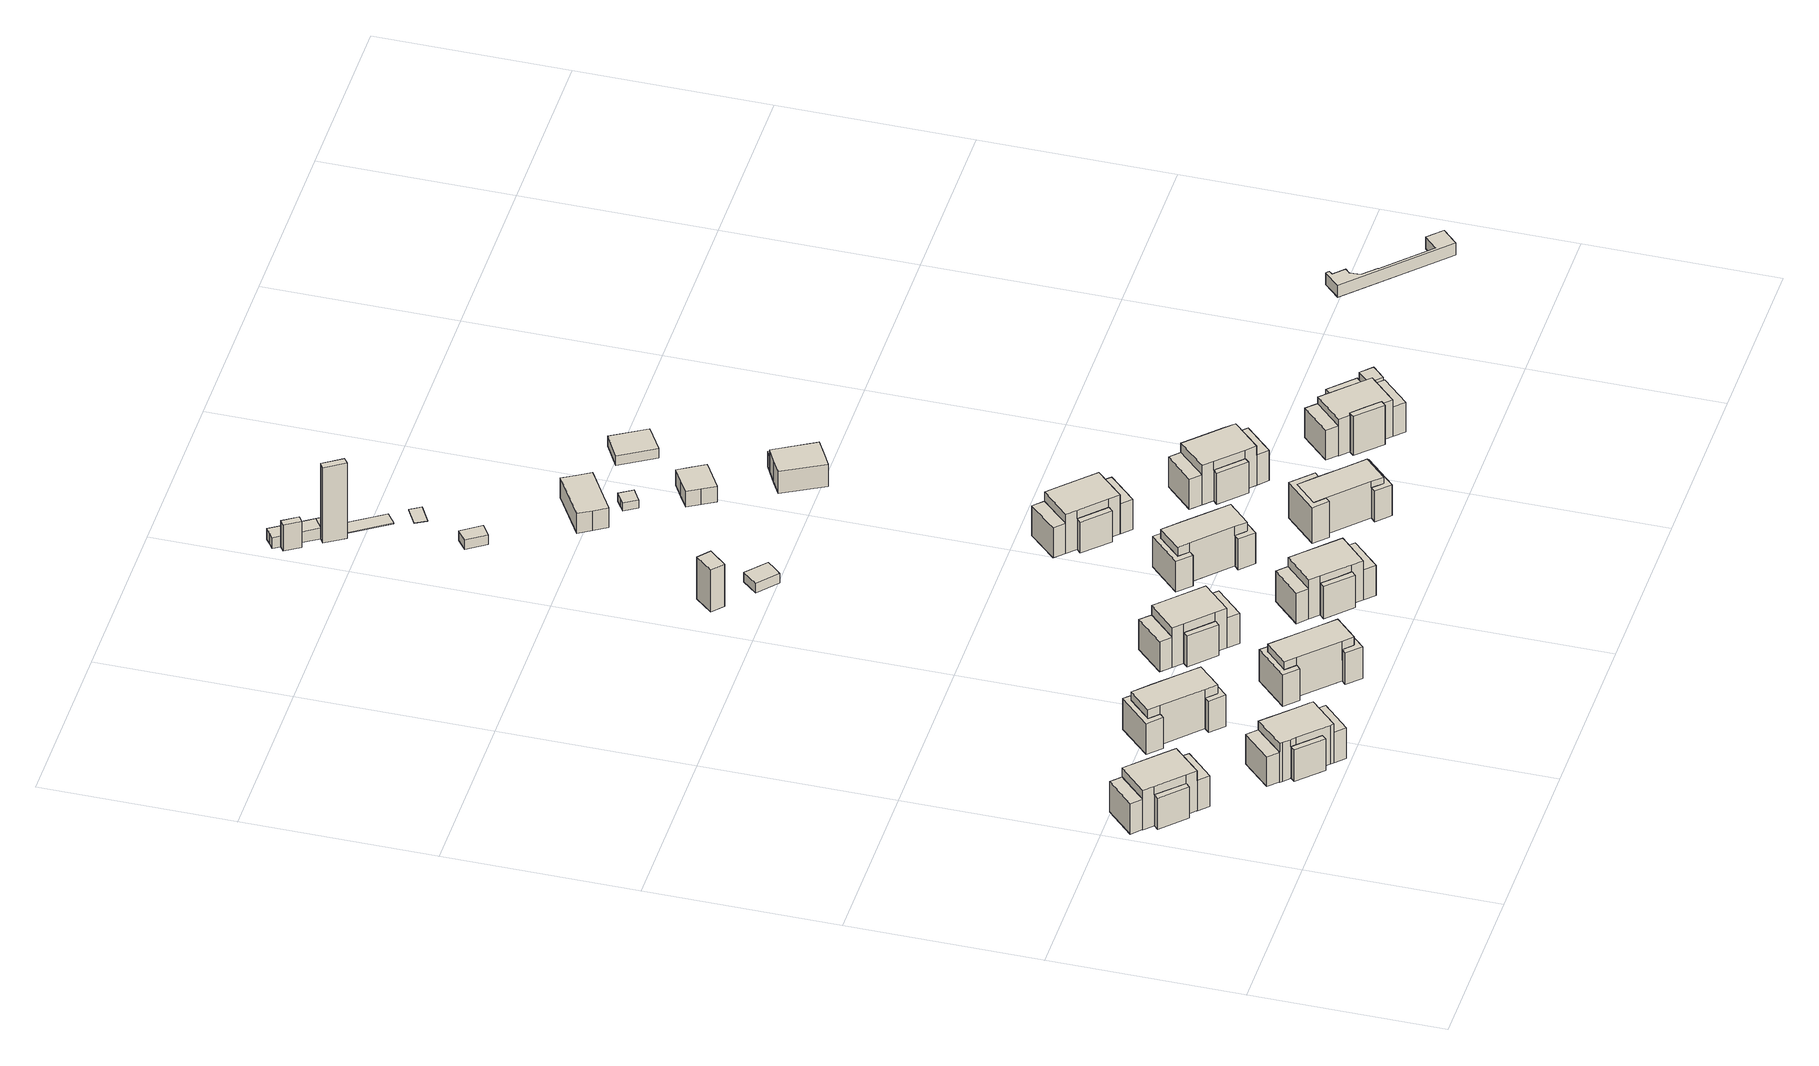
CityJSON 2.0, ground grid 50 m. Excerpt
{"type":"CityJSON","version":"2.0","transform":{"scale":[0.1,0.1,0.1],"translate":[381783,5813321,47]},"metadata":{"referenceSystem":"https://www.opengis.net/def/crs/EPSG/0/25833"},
"CityObjects":{
"building1":{"type":"Building","attributes":{"Gemeindeschluessel":"11000006","function":"31001_1010"},"address":[{"country":"Germany","locality":"Berlin","thoroughfareNumber":"30","thoroughfareName":"Am Petersberg"}],"children":["building1-1","building1-2","building1-3","building1-4","building1-5"]},
"building1-1":{"type":"BuildingPart","attributes":{"BezugspunktDach":"2200","measuredHeight":12.11,"storeysAboveGround":4},"parents":["building1"],"geometry":[{"type":"MultiSurface","lod":"1","boundaries":[[[0,1,2,3,4,5,6,7]],[[8,9,10,11,12,13,14,15]],[[8,15,7,6],[16,17,18,19]],[[9,8,6,5]],[[10,9,20,21,22,23,24,5,4]],[[11,10,4,3]],[[25,26,11,3,2]],[[13,12,2,1]],[[27,28,1,0]],[[14,13,29,30]],[[15,14,0,7]],[[18,17,16,19]],[[24,23,22,21,20]],[[12,11,26,25]],[[30,29,28,27]]]}]},
"building1-2":{"type":"BuildingPart","attributes":{"BezugspunktDach":"2200","measuredHeight":9.54,"storeysAboveGround":4},"parents":["building1"],"geometry":[{"type":"MultiSurface","lod":"1","boundaries":[[[31,28,27,32]],[[30,29,33,34]],[[30,34,32,27]],[[33,29,28,31]],[[34,33,31,32]],[[29,30,35,27,28,36]]]}]},
"building1-3":{"type":"BuildingPart","attributes":{"BezugspunktDach":"2200","measuredHeight":9.18,"storeysAboveGround":4},"parents":["building1"],"geometry":[{"type":"Solid","lod":"1","boundaries":[[[[19,18,37,38]],[[39,17,16,40]],[[39,40,38,37]],[[17,39,37,18]],[[40,16,19,38]],[[17,18,19,16]]]]}]},
"building1-4":{"type":"BuildingPart","attributes":{"BezugspunktDach":"2200","measuredHeight":9.34,"storeysAboveGround":4},"parents":["building1"],"geometry":[{"type":"MultiSurface","lod":"1","boundaries":[[[22,41,42,23]],[[43,44,21,20]],[[43,20,23,42]],[[44,43,42,41]],[[21,44,41,22]],[[20,21,22,23,45]]]}]},
"building1-5":{"type":"BuildingPart","attributes":{"BezugspunktDach":"2200","measuredHeight":9.29,"storeysAboveGround":4},"parents":["building1"],"geometry":[{"type":"Solid","lod":"1","boundaries":[[[[46,47,26,25]],[[48,49,50,51]],[[48,51,25,12,11,26]],[[49,48,26,47]],[[50,49,47,46]],[[51,50,46,25]],[[26,11,12,25]]]]}]},
"building2":{"type":"Building","attributes":{"Gemeindeschluessel":"11000006","function":"31001_1010"},"address":[{"country":"Germany","locality":"Berlin","thoroughfareNumber":"28","thoroughfareName":"Am Petersberg"}],"children":["building2-1","building2-2","building2-3","building2-4","building2-5"]},
"building2-1":{"type":"BuildingPart","attributes":{"BezugspunktDach":"2200","measuredHeight":12.09,"storeysAboveGround":4},"parents":["building2"],"geometry":[{"type":"MultiSurface","lod":"1","boundaries":[[[52,53,54,55,56,57,58,59,60,61,62,63]],[[64,65,66,67,68,69,70,71,72,73,74,75]],[[64,75,63,62],[76,77,78,79]],[[65,64,62,61]],[[66,65,61,60]],[[80,81,82,83,67,66,60,59]],[[68,67,59,58],[84,85,80,83]],[[69,68,58,57]],[[86,87,57,56]],[[71,70,56,55]],[[88,89,90,91,72,71,55,54]],[[92,88,91,93,73,72,54,53]],[[74,73,53,52]],[[75,74,52,63]],[[78,77,76,79]],[[83,82,81,80]],[[80,85,84,83]],[[70,69,87,86]],[[91,90,89,88]],[[93,91,88,92]]]}]},
"building2-2":{"type":"BuildingPart","attributes":{"BezugspunktDach":"2200","measuredHeight":9.32,"storeysAboveGround":4},"parents":["building2"],"geometry":[{"type":"MultiSurface","lod":"1","boundaries":[[[94,95,87,86]],[[69,96,97,70]],[[96,69,87,95]],[[97,96,95,94]],[[70,97,94,86]],[[98,69,70,99,86,87]]]}]},
"building2-3":{"type":"BuildingPart","attributes":{"BezugspunktDach":"2200","measuredHeight":9.24,"storeysAboveGround":4},"parents":["building2"],"geometry":[{"type":"MultiSurface","lod":"1","boundaries":[[[85,100,101,81]],[[102,103,84,82]],[[102,82,81,101]],[[103,102,101,100]],[[84,103,100,85]],[[82,83,80,81]],[[84,85,80,83]]]}]},
"building2-4":{"type":"BuildingPart","attributes":{"BezugspunktDach":"2200","measuredHeight":9.12,"storeysAboveGround":4},"parents":["building2"],"geometry":[{"type":"MultiSurface","lod":"1","boundaries":[[[79,78,104,105]],[[106,77,76,107]],[[106,107,105,104]],[[77,106,104,78]],[[107,76,79,105]],[[77,108,78,79,76]]]}]},
"building2-5":{"type":"BuildingPart","attributes":{"BezugspunktDach":"2200","measuredHeight":9.68,"storeysAboveGround":4},"parents":["building2"],"geometry":[{"type":"MultiSurface","lod":"1","boundaries":[[[109,89,92,110]],[[93,90,111,112]],[[93,112,110,92]],[[111,90,89,109]],[[112,111,109,110]],[[90,91,88,89]],[[93,92,88,91]]]}]},
"building3":{"type":"Building","attributes":{"Gemeindeschluessel":"11000006","function":"31001_1010"},"address":[{"country":"Germany","locality":"Berlin","thoroughfareNumber":"22","thoroughfareName":"Am Petersberg"}],"children":["building3-1","building3-2","building3-3"]},
"building3-1":{"type":"BuildingPart","attributes":{"BezugspunktDach":"2200","measuredHeight":11.99,"storeysAboveGround":4},"parents":["building3"],"geometry":[{"type":"MultiSurface","lod":"1","boundaries":[[[113,114,115,116,117,118,119,120]],[[121,122,123,124,125,126,127,128]],[[121,128,120,119],[128,121,129,130]],[[122,121,131,121,122,132,129,119,118]],[[123,122,118,117]],[[133,134,135,117,116]],[[125,136,134,116,115]],[[126,137,136,115,114]],[[127,126,114,113]],[[128,127,128,130,138,113,120]],[[129,121,128,130]],[[129,132,122,121,131]],[[124,123,135,134,133]],[[124,134,136,125]],[[125,136,137,126]],[[138,130,128,127]]]}]},
"building3-2":{"type":"BuildingPart","attributes":{"BezugspunktDach":"2200","measuredHeight":9.41,"storeysAboveGround":4},"parents":["building3"],"geometry":[{"type":"MultiSurface","lod":"1","boundaries":[[[139,138,130,129,132,140,141,142]],[[143,144,122,121,128,127,145,146]],[[143,146,142,141]],[[144,143,141,140]],[[122,144,140,132]],[[145,127,138,139]],[[146,145,139,142]],[[121,122,132,129,147]],[[128,121,129,130]],[[127,128,130,138]]]}]},
"building3-3":{"type":"BuildingPart","attributes":{"BezugspunktDach":"2200","measuredHeight":9.47,"storeysAboveGround":4},"parents":["building3"],"geometry":[{"type":"MultiSurface","lod":"1","boundaries":[[[148,149,150,135,134,136,137,151]],[[152,153,154,155,156,157,158,159]],[[152,159,151,137]],[[153,152,137,126,125,136]],[[154,153,160,125,124,134]],[[155,154,124,123]],[[156,155,135,150]],[[157,156,150,149]],[[158,157,149,148]],[[159,158,148,151]],[[136,125,126,137]],[[136,134,124,125,160]],[[123,124,134,135]]]}]},
"building4":{"type":"Building","attributes":{"Gemeindeschluessel":"11000006","function":"31001_1010"},"address":[{"country":"Germany","locality":"Berlin","thoroughfareNumber":"20","thoroughfareName":"Am Petersberg"}],"children":["building4-1","building4-2","building4-3"]},
"building4-1":{"type":"BuildingPart","attributes":{"BezugspunktDach":"2200","measuredHeight":12.01,"storeysAboveGround":4},"parents":["building4"],"geometry":[{"type":"MultiSurface","lod":"1","boundaries":[[[161,162,163,164,165,166,167,168]],[[169,170,171,172,173,174,175,176]],[[169,176,177,178,179,180,181,168,167]],[[182,180,179,183,170,169,167,166]],[[171,170,166,165]],[[172,184,185,165,164]],[[173,186,184,164,163]],[[187,188,186,173,163,162]],[[175,174,162,161]],[[176,175,189,178,181,190,191,161,168]],[[181,180,179,178,177]],[[183,179,180,182]],[[171,192,185,184,172]],[[172,184,186,173]],[[174,173,186,188,187]],[[191,190,181,178,189]]]}]},
"building4-2":{"type":"BuildingPart","attributes":{"BezugspunktDach":"2200","measuredHeight":9.61,"storeysAboveGround":4},"parents":["building4"],"geometry":[{"type":"MultiSurface","lod":"1","boundaries":[[[193,194,195,185,184,186,188,196]],[[174,173,172,171,197,198,199,200]],[[174,200,196,188]],[[172,173,186,173,172,184]],[[171,172,184,172,171,185]],[[197,171,185,195]],[[198,197,195,194]],[[199,198,194,193]],[[200,199,193,196]],[[173,174,201,188,186,202]]]}]},
"building4-3":{"type":"BuildingPart","attributes":{"BezugspunktDach":"2200","measuredHeight":9.6,"storeysAboveGround":4},"parents":["building4"],"geometry":[{"type":"MultiSurface","lod":"1","boundaries":[[[203,190,181,180,182,204,205,206]],[[207,208,183,179,178,189,209,210]],[[207,210,206,205]],[[208,207,205,204]],[[183,208,204,182]],[[209,189,190,203]],[[210,209,203,206]],[[211,179,183,212,182,180]],[[178,179,180,181]],[[189,178,213,181,190]]]}]},
"building5":{"type":"Building","attributes":{"Gemeindeschluessel":"11000006","function":"31001_1010"},"address":[{"country":"Germany","locality":"Berlin","thoroughfareNumber":"16","thoroughfareName":"Am Petersberg"}],"children":["building5-1","building5-2","building5-3","building5-4","building5-5"]},
"building5-1":{"type":"BuildingPart","attributes":{"BezugspunktDach":"2200","measuredHeight":12,"storeysAboveGround":4},"parents":["building5"],"geometry":[{"type":"MultiSurface","lod":"1","boundaries":[[[214,215,216,217,218,219,220,221]],[[222,223,224,225,226,227,228,229]],[[222,229,221,220],[229,222,230,231]],[[223,222,220,219]],[[232,233,219,218]],[[224,223,234,235]],[[225,224,218,217]],[[226,236,237,238,217,216]],[[227,226,216,215]],[[228,239,240,215,214]],[[229,228,214,221]],[[230,222,229,231]],[[235,234,233,232]],[[225,238,237,236,226]],[[227,240,239,228]]]}]},
"building5-2":{"type":"BuildingPart","attributes":{"BezugspunktDach":"2200","measuredHeight":9.21,"storeysAboveGround":4},"parents":["building5"],"geometry":[{"type":"MultiSurface","lod":"1","boundaries":[[[241,242,237,236]],[[243,244,245,246]],[[243,246,236,226,225]],[[244,243,237,242]],[[245,244,242,241]],[[246,245,241,236]],[[225,226,236,237]]]}]},
"building5-3":{"type":"BuildingPart","attributes":{"BezugspunktDach":"2200","measuredHeight":9.46,"storeysAboveGround":4},"parents":["building5"],"geometry":[{"type":"Solid","lod":"1","boundaries":[[[[247,240,239,248]],[[228,227,249,250]],[[228,250,248,239]],[[249,227,240,247]],[[250,249,247,248]],[[227,228,239,240]]]]}]},
"building5-4":{"type":"BuildingPart","attributes":{"BezugspunktDach":"2200","measuredHeight":9.16,"storeysAboveGround":4},"parents":["building5"],"geometry":[{"type":"Solid","lod":"1","boundaries":[[[[231,230,251,252]],[[253,222,229,254]],[[253,254,252,251]],[[222,253,251,230]],[[254,229,231,252]],[[222,230,231,229]]]]}]},
"building5-5":{"type":"BuildingPart","attributes":{"BezugspunktDach":"2200","measuredHeight":9.06,"storeysAboveGround":4},"parents":["building5"],"geometry":[{"type":"Solid","lod":"1","boundaries":[[[[232,255,256,233]],[[257,258,235,234]],[[257,234,233,256]],[[258,257,256,255]],[[235,258,255,232]],[[234,235,232,233]]]]}]},
"building6":{"type":"Building","attributes":{"Gemeindeschluessel":"11000006","BezugspunktDach":"2200","function":"31001_2723","measuredHeight":12.79,"storeysAboveGround":1},"address":[{"country":"Germany","locality":"Berlin","thoroughfareNumber":"53 (6)","thoroughfareName":"Hüttenweg"}],"geometry":[{"type":"Solid","lod":"1","boundaries":[[[[259,260,261,262]],[[263,264,265,266]],[[263,266,262,261]],[[264,263,261,260]],[[265,264,260,259]],[[266,265,259,262]]]]}]},
"building7":{"type":"Building","attributes":{"Gemeindeschluessel":"11000006","function":"31001_1010"},"address":[{"country":"Germany","locality":"Berlin","thoroughfareNumber":"14","thoroughfareName":"Am Petersberg"}],"children":["building7-1","building7-2","building7-3","building7-4","building7-5"]},
"building7-1":{"type":"BuildingPart","attributes":{"BezugspunktDach":"2200","measuredHeight":11.9,"storeysAboveGround":4},"parents":["building7"],"geometry":[{"type":"MultiSurface","lod":"1","boundaries":[[[267,268,269,270,271,272,273,274]],[[275,276,277,278,279,280,281,282]],[[283,284,274,273]],[[276,275,273,272]],[[285,286,287,272,271]],[[277,276,288,289]],[[278,277,271,270]],[[290,291,270,269]],[[280,279,269,268]],[[281,292,293,294,268,267]],[[282,281,267,274]],[[275,282,284,283]],[[289,288,287,286,285]],[[279,278,291,290]],[[295,293,292,281]],[[295,280,294,293]]]}]},
"building7-2":{"type":"BuildingPart","attributes":{"BezugspunktDach":"2200","measuredHeight":11.94,"storeysAboveGround":4},"parents":["building7"],"geometry":[{"type":"Solid","lod":"1","boundaries":[[[[296,294,293,292,297]],[[281,295,280,298,299]],[[281,299,297,292]],[[295,293,295,280]],[[298,280,294,296]],[[299,298,296,297]],[[295,281,292,293]],[[280,295,293,294]]]]}]},
"building7-3":{"type":"BuildingPart","attributes":{"BezugspunktDach":"2200","measuredHeight":9.11,"storeysAboveGround":4},"parents":["building7"],"geometry":[{"type":"Solid","lod":"1","boundaries":[[[[284,283,300,301]],[[302,275,282,303]],[[302,303,301,300]],[[275,302,300,283]],[[303,282,284,301]],[[282,275,283,284]]]]}]},
"building7-4":{"type":"BuildingPart","attributes":{"BezugspunktDach":"2200","measuredHeight":9.21,"storeysAboveGround":4},"parents":["building7"],"geometry":[{"type":"MultiSurface","lod":"1","boundaries":[[[304,305,291,290]],[[306,307,308,309]],[[306,309,279,278,291]],[[307,306,291,305]],[[308,307,305,304]],[[309,308,304,290]],[[290,291,278,279]]]}]},
"building7-5":{"type":"BuildingPart","attributes":{"BezugspunktDach":"2200","measuredHeight":9.06,"storeysAboveGround":4},"parents":["building7"],"geometry":[{"type":"Solid","lod":"1","boundaries":[[[[285,310,311,286]],[[312,313,289,288]],[[312,288,286,311]],[[313,312,311,310]],[[289,313,310,285]],[[289,285,286,288]]]]}]},
"building8":{"type":"Building","attributes":{"Gemeindeschluessel":"11000006","BezugspunktDach":"2200","function":"31001_2723","measuredHeight":3.21,"storeysAboveGround":1},"address":[{"country":"Germany","locality":"Berlin","thoroughfareNumber":"53 (3)","thoroughfareName":"Hüttenweg"}],"geometry":[{"type":"Solid","lod":"1","boundaries":[[[[314,315,316,317,318]],[[319,320,321,322,323]],[[319,323,318,317]],[[320,319,317,316]],[[321,320,316,315]],[[322,321,315,314]],[[323,322,314,318]]]]}]},
"building9":{"type":"Building","attributes":{"Gemeindeschluessel":"11000006","function":"31001_1010"},"address":[{"country":"Germany","locality":"Berlin","thoroughfareNumber":"10","thoroughfareName":"Am Petersberg"}],"children":["building9-1","building9-2","building9-3"]},
"building9-1":{"type":"BuildingPart","attributes":{"BezugspunktDach":"2200","measuredHeight":11.98,"storeysAboveGround":4},"parents":["building9"],"geometry":[{"type":"MultiSurface","lod":"1","boundaries":[[[324,325,326,327,328,329,330,331]],[[332,333,334,335,336,337,338,339]],[[332,339,332,340,341,331,330]],[[333,332,342,332,333,343,340,330,329]],[[334,333,329,328]],[[344,345,334,328,327]],[[346,344,335,327,326]],[[347,346,326,325]],[[338,337,325,324]],[[339,338,348,338,339,341,349,324,331]],[[341,340,332,339]],[[340,343,333,332,342]],[[335,334,345,344]],[[350,336,335,344,346]],[[337,336,346,347]],[[349,341,339,338,348]]]}]},
"building9-2":{"type":"BuildingPart","attributes":{"BezugspunktDach":"2200","measuredHeight":9.46,"storeysAboveGround":4},"parents":["building9"],"geometry":[{"type":"MultiSurface","lod":"1","boundaries":[[[351,352,353,345,344,346,347,354]],[[337,336,335,334,355,356,357,358]],[[337,358,354,347]],[[337,359,337,336]],[[336,346,336,335]],[[335,360,335,334]],[[355,334,345,353]],[[356,355,353,352]],[[357,356,352,351]],[[358,357,351,354]],[[336,337,359,347,346]],[[335,336,346,344]],[[334,335,360,344,345,361]]]}]},
"building9-3":{"type":"BuildingPart","attributes":{"BezugspunktDach":"2200","measuredHeight":9.3,"storeysAboveGround":4},"parents":["building9"],"geometry":[{"type":"Solid","lod":"1","boundaries":[[[[362,349,341,340,343,363,364,365]],[[366,367,333,332,339,338,368,369]],[[366,369,365,364]],[[367,366,364,363]],[[333,367,363,343]],[[368,338,349,362]],[[369,368,362,365]],[[332,333,343,340]],[[339,332,340,341]],[[339,341,349,338]]]]}]},
"building10":{"type":"Building","attributes":{"Gemeindeschluessel":"11000006","BezugspunktDach":"2200","function":"51009_1610","measuredHeight":7.94,"storeysAboveGround":0},"address":[{"country":"Germany","locality":"Berlin"}],"geometry":[{"type":"Solid","lod":"1","boundaries":[[[[370,371,372,373]],[[374,375,376,377]],[[374,377,373,372]],[[375,374,372,371]],[[376,375,371,370]],[[377,376,370,373]]]]}]},
"building11":{"type":"Building","attributes":{"Gemeindeschluessel":"11000006","BezugspunktDach":"2200","function":"31001_2723","measuredHeight":3.12,"storeysAboveGround":1},"address":[{"country":"Germany","locality":"Berlin","thoroughfareNumber":"53 (5)","thoroughfareName":"Hüttenweg"}],"geometry":[{"type":"Solid","lod":"1","boundaries":[[[[378,379,380,381]],[[382,383,384,385]],[[382,385,381,380]],[[383,382,380,379]],[[384,383,379,378]],[[385,384,378,381]]]]}]},
"building12":{"type":"Building","attributes":{"Gemeindeschluessel":"11000006","BezugspunktDach":"2200","function":"31001_2723","measuredHeight":22.96,"storeysAboveGround":1},"address":[{"country":"Germany","locality":"Berlin","thoroughfareNumber":"53 (9)","thoroughfareName":"Hüttenweg"}],"geometry":[{"type":"Solid","lod":"1","boundaries":[[[[386,387,388,389]],[[390,391,392,393]],[[390,393,389,388]],[[391,390,388,387]],[[392,391,387,386]],[[393,392,386,389]]]]}]},
"building13":{"type":"Building","attributes":{"Gemeindeschluessel":"11000006","BezugspunktDach":"2200","function":"31001_2723","measuredHeight":3.51,"storeysAboveGround":1},"address":[{"country":"Germany","locality":"Berlin","thoroughfareNumber":"53 (10)","thoroughfareName":"Hüttenweg"}],"geometry":[{"type":"Solid","lod":"1","boundaries":[[[[394,395,396,397,398,399,400,401]],[[402,403,404,405,406,375,374,407]],[[402,407,401,400]],[[403,402,400,399]],[[404,403,399,398]],[[405,404,398,397]],[[406,405,397,396]],[[375,406,396,395]],[[374,375,395,394]],[[407,374,394,401]]]]}]},
"building14":{"type":"Building","attributes":{"Gemeindeschluessel":"11000006","BezugspunktDach":"2200","function":"31001_2700","measuredHeight":3.44,"storeysAboveGround":1},"address":[{"country":"Germany","locality":"Berlin","thoroughfareNumber":"53 (11)","thoroughfareName":"Hüttenweg"}],"geometry":[{"type":"Solid","lod":"1","boundaries":[[[[408,409,398,397,396]],[[405,404,410,411,406]],[[405,406,396,397]],[[404,405,397,398]],[[410,404,398,409]],[[411,410,409,408]],[[406,411,408,396]]]]}]},
"building15":{"type":"Building","attributes":{"Gemeindeschluessel":"11000006","function":"31001_1010"},"address":[{"country":"Germany","locality":"Berlin","thoroughfareNumber":"6","thoroughfareName":"Am Petersberg"}],"children":["building15-1","building15-2","building15-3","building15-4","building15-5"]},
"building15-1":{"type":"BuildingPart","attributes":{"BezugspunktDach":"2200","measuredHeight":11.92,"storeysAboveGround":4},"parents":["building15"],"geometry":[{"type":"MultiSurface","lod":"1","boundaries":[[[412,413,414,415,416,417,418,419]],[[420,421,422,423,424,425,426,427]],[[428,429,419,418]],[[421,420,418,417]],[[430,431,417,416]],[[422,421,432,433]],[[423,422,416,415]],[[424,434,435,415,414]],[[425,424,414,413]],[[436,437,413,412]],[[427,426,412,419]],[[420,427,429,428]],[[423,435,434,424]],[[426,425,437,436]]]}]},
"building15-2":{"type":"BuildingPart","attributes":{"BezugspunktDach":"2200","measuredHeight":9.09,"storeysAboveGround":4},"parents":["building15"],"geometry":[{"type":"Solid","lod":"1","boundaries":[[[[429,428,438,439]],[[440,420,427,441]],[[440,441,439,438]],[[420,440,438,428]],[[441,427,429,439]],[[427,420,428,429]]]]}]},
"building15-3":{"type":"BuildingPart","attributes":{"BezugspunktDach":"2200","measuredHeight":9.48,"storeysAboveGround":4},"parents":["building15"],"geometry":[{"type":"Solid","lod":"1","boundaries":[[[[442,437,436,443]],[[426,425,444,445]],[[426,445,443,436]],[[444,425,437,442]],[[445,444,442,443]],[[425,426,436,437]]]]}]},
"building15-4":{"type":"BuildingPart","attributes":{"BezugspunktDach":"2200","measuredHeight":9.13,"storeysAboveGround":4},"parents":["building15"],"geometry":[{"type":"Solid","lod":"1","boundaries":[[[[446,447,435,434]],[[423,448,449,424]],[[423,424,423,435]],[[448,423,435,447]],[[449,448,447,446]],[[424,449,446,434]],[[434,435,423,424]]]]}]},
"building15-5":{"type":"BuildingPart","attributes":{"BezugspunktDach":"2200","measuredHeight":9.22,"storeysAboveGround":4},"parents":["building15"],"geometry":[{"type":"Solid","lod":"1","boundaries":[[[[430,450,451,431]],[[452,453,433,432]],[[452,432,431,451]],[[453,452,451,450]],[[433,453,450,430]],[[432,433,430,431]]]]}]},
"building16":{"type":"Building","attributes":{"Gemeindeschluessel":"11000006","BezugspunktDach":"2200","function":"31001_2723","measuredHeight":0.195,"storeysAboveGround":1},"address":[{"country":"Germany","locality":"Berlin","thoroughfareNumber":"53 (8)","thoroughfareName":"Hüttenweg"}],"geometry":[{"type":"Solid","lod":"1","boundaries":[[[[454,455,456,457]],[[410,458,459,411]],[[410,411,457,456]],[[458,410,456,455]],[[459,458,455,454]],[[411,459,454,457]]]]}]},
"building17":{"type":"Building","attributes":{"Gemeindeschluessel":"11000006","function":"31001_1010"},"address":[{"country":"Germany","locality":"Berlin","thoroughfareNumber":"8","thoroughfareName":"Am Petersberg"}],"children":["building17-1","building17-2","building17-3"]},
"building17-1":{"type":"BuildingPart","attributes":{"BezugspunktDach":"2200","measuredHeight":11.07,"storeysAboveGround":4},"parents":["building17"],"geometry":[{"type":"MultiSurface","lod":"1","boundaries":[[[460,461,462,463,464,465,466,467]],[[468,469,470,471,472,473,474,475]],[[468,475,476,477]],[[469,468,477,478]],[[470,469,465,464]],[[479,480,481,482,464,463]],[[483,480,463,462]],[[484,483,462,461]],[[474,473,461,460]],[[475,474,485,476]],[[477,476,467,466]],[[478,477,466,465]],[[471,470,482,481,480,479]],[[472,471,480,483]],[[473,472,483,484]],[[476,485,460,467]]]}]},
"building17-2":{"type":"BuildingPart","attributes":{"BezugspunktDach":"2200","measuredHeight":9.32,"storeysAboveGround":4},"parents":["building17"],"geometry":[{"type":"MultiSurface","lod":"1","boundaries":[[[486,487,488,481,480,483,484,489]],[[473,472,471,470,490,491,492,493]],[[473,493,489,484]],[[472,473,472,483]],[[470,471,494,471,470,495]],[[490,470,481,488]],[[491,490,488,487]],[[492,491,487,486]],[[493,492,486,489]],[[484,483,472,473]],[[471,472,483,480]],[[495,470,471,494,480,481]]]}]},
"building17-3":{"type":"BuildingPart","attributes":{"BezugspunktDach":"2200","measuredHeight":10.94,"storeysAboveGround":4},"parents":["building17"],"geometry":[{"type":"Solid","lod":"1","boundaries":[[[[496,460,467,466,465,497,498,499]],[[500,501,478,477,476,485,502,503]],[[500,503,499,498]],[[501,500,498,497]],[[478,501,497,465]],[[502,485,460,496]],[[503,502,496,499]],[[478,465,466,477]],[[476,477,466,467]],[[485,476,467,460]]]]}]},
"building18":{"type":"Building","attributes":{"Gemeindeschluessel":"11000006","BezugspunktDach":"2200","function":"31001_2723","measuredHeight":0.19,"storeysAboveGround":1},"address":[{"country":"Germany","locality":"Berlin","thoroughfareNumber":"53 (7)","thoroughfareName":"Hüttenweg"}],"geometry":[{"type":"Solid","lod":"1","boundaries":[[[[504,505,506,507]],[[508,509,510,511]],[[508,511,507,506]],[[509,508,506,505]],[[510,509,505,504]],[[511,510,504,507]]]]}]},
"building19":{"type":"Building","attributes":{"Gemeindeschluessel":"11000006","BezugspunktDach":"2200","function":"31001_1010","measuredHeight":7.96,"storeysAboveGround":1},"address":[{"country":"Germany","locality":"Berlin","thoroughfareNumber":"53 (1)","thoroughfareName":"Hüttenweg"}],"geometry":[{"type":"Solid","lod":"1","boundaries":[[[[512,513,514,515,516,517,518]],[[519,520,521,522,523,524,525]],[[519,525,518,517]],[[520,519,517,516]],[[521,520,516,515]],[[522,521,515,514]],[[523,522,514,513]],[[524,523,513,512]],[[525,524,512,518]]]]}]},
"building20":{"type":"Building","attributes":{"Gemeindeschluessel":"11000006","BezugspunktDach":"2200","function":"31001_1000","measuredHeight":2.51,"storeysAboveGround":1},"address":[{"country":"Germany","locality":"Berlin","thoroughfareNumber":"53 (4)","thoroughfareName":"Hüttenweg"}],"geometry":[{"type":"Solid","lod":"1","boundaries":[[[[526,527,528,529,530,531]],[[532,533,534,535,536,537]],[[532,537,531,530]],[[533,532,530,529]],[[534,533,529,528]],[[535,534,528,527]],[[536,535,527,526]],[[537,536,526,531]]]]}]},
"building21":{"type":"Building","attributes":{"Gemeindeschluessel":"11000006","BezugspunktDach":"2200","function":"31001_2723","measuredHeight":6.25,"storeysAboveGround":1},"address":[{"country":"Germany","locality":"Berlin","thoroughfareNumber":"53 (2)","thoroughfareName":"Hüttenweg"}],"geometry":[{"type":"Solid","lod":"1","boundaries":[[[[538,539,540,541,542,543,544,545]],[[546,547,548,549,550,551,552,553]],[[546,553,545,544]],[[547,546,544,543]],[[548,547,543,542]],[[549,548,542,541]],[[550,549,541,540]],[[551,550,540,539]],[[552,551,539,538]],[[553,552,538,545]]]]}]},
"building22":{"type":"Building","attributes":{"Gemeindeschluessel":"11000006","function":"31001_1010"},"address":[{"country":"Germany","locality":"Berlin","thoroughfareNumber":"4","thoroughfareName":"Am Petersberg"}],"children":["building22-1","building22-2","building22-3","building22-4","building22-5"]},
"building22-1":{"type":"BuildingPart","attributes":{"BezugspunktDach":"2200","measuredHeight":11.92,"storeysAboveGround":4},"parents":["building22"],"geometry":[{"type":"MultiSurface","lod":"1","boundaries":[[[554,555,556,557,558,559,560,561]],[[562,563,564,565,566,567,568,569]],[[570,571,561,560]],[[569,571,569,562]],[[563,562,560,559]],[[572,573,559,558]],[[564,563,574,575,576]],[[565,564,558,557]],[[577,578,565,557,556]],[[567,566,556,555]],[[579,580,581,555,554]],[[569,568,554,561]],[[562,569,571,570]],[[576,575,574,573,572]],[[566,565,578,577]],[[568,567,581,580,579]]]}]},
"building22-2":{"type":"BuildingPart","attributes":{"BezugspunktDach":"2200","measuredHeight":9.37,"storeysAboveGround":4},"parents":["building22"],"geometry":[{"type":"MultiSurface","lod":"1","boundaries":[[[582,580,579,583]],[[568,567,584,585]],[[568,585,583,579]],[[567,568,586,568,567,587]],[[584,567,580,582]],[[585,584,582,583]],[[587,567,568,586,579,580]]]}]},
"building22-3":{"type":"BuildingPart","attributes":{"BezugspunktDach":"2200","measuredHeight":9.09,"storeysAboveGround":4},"parents":["building22"],"geometry":[{"type":"MultiSurface","lod":"1","boundaries":[[[571,570,588,589]],[[590,562,569,591]],[[590,591,589,588]],[[562,590,588,570]],[[591,569,571,589]],[[569,562,592,570,571]]]}]},
"building22-4":{"type":"BuildingPart","attributes":{"BezugspunktDach":"2200","measuredHeight":9.19,"storeysAboveGround":4},"parents":["building22"],"geometry":[{"type":"MultiSurface","lod":"1","boundaries":[[[593,594,578,577]],[[565,595,596,566]],[[565,566,577,566,565,578]],[[595,565,578,594]],[[596,595,594,593]],[[566,596,593,577]]]}]},
"building22-5":{"type":"BuildingPart","attributes":{"BezugspunktDach":"2200","measuredHeight":13.3,"storeysAboveGround":4},"parents":["building22"],"geometry":[{"type":"MultiSurface","lod":"1","boundaries":[[[572,597,598,599,573]],[[600,601,602,576,575]],[[600,575,573,599]],[[601,600,599,598]],[[602,601,598,597]],[[576,602,597,572]],[[576,603,572,573,575]]]}]},
"building23":{"type":"Building","attributes":{"name":"Revierförsterei Dachsberg","Gemeindeschluessel":"11000006","function":"31001_1223"},"address":[{"country":"Germany","locality":"Berlin","thoroughfareNumber":"53","thoroughfareName":"Hüttenweg"}],"children":["building23-1","building23-2"]},
"building23-1":{"type":"BuildingPart","attributes":{"BezugspunktDach":"2200","measuredHeight":8.85,"storeysAboveGround":1},"parents":["building23"],"geometry":[{"type":"Solid","lod":"1","boundaries":[[[[604,605,606,607,608,609]],[[610,611,612,613,614,615]],[[610,615,609,608]],[[611,610,608,607]],[[612,611,607,606],[616,617,618,611]],[[613,612,606,605]],[[614,613,605,604]],[[615,614,604,609]],[[617,616,611,618]]]]}]},
"building23-2":{"type":"BuildingPart","attributes":{"BezugspunktDach":"2200","measuredHeight":4.6,"storeysAboveGround":1},"parents":["building23"],"geometry":[{"type":"Solid","lod":"1","boundaries":[[[[617,619,620,618]],[[621,622,616,611]],[[621,611,618,620]],[[622,621,620,619]],[[616,622,619,617]],[[616,617,618,611]]]]}]},
"building24":{"type":"Building","attributes":{"Gemeindeschluessel":"11000006","BezugspunktDach":"2200","function":"31001_1010","measuredHeight":3,"storeysAboveGround":1},"address":[{"country":"Germany","locality":"Berlin","thoroughfareNumber":"55","thoroughfareName":"Hüttenweg"}],"geometry":[{"type":"Solid","lod":"1","boundaries":[[[[623,624,625,626]],[[627,628,629,630]],[[627,630,626,625]],[[628,627,625,624]],[[629,628,624,623]],[[630,629,623,626]]]]}]},
"building25":{"type":"Building","attributes":{"Gemeindeschluessel":"11000006","function":"31001_1010"},"address":[{"country":"Germany","locality":"Berlin","thoroughfareNumber":"2","thoroughfareName":"Am Petersberg"}],"children":["building25-1","building25-2","building25-3","building25-4","building25-5"]},
"building25-1":{"type":"BuildingPart","attributes":{"BezugspunktDach":"2200","measuredHeight":11.15,"storeysAboveGround":4},"parents":["building25"],"geometry":[{"type":"MultiSurface","lod":"1","boundaries":[[[631,632,633,634,635,636,637,638]],[[639,640,641,642,643,644,645,646]],[[639,646,647,648,649,650,651,638,637]],[[640,639,637,636]],[[641,640,636,652,653,654]],[[642,641,635,634]],[[655,656,634,633]],[[644,643,633,632]],[[644,657,645]],[[646,645,631,638]],[[651,650,649,648,647]],[[654,653,652,636,635]],[[643,642,656,655]],[[645,657,658,631,659]],[[632,658,657,644]]]}]},
"building25-2":{"type":"BuildingPart","attributes":{"BezugspunktDach":"2200","measuredHeight":13.09,"storeysAboveGround":4},"parents":["building25"],"geometry":[{"type":"MultiSurface","lod":"1","boundaries":[[[660,661,662,663,664]],[[645,657,644,665,666]],[[645,666,664,663]],[[658,631,663,662]],[[632,658,657,662,661]],[[665,644,661,660]],[[666,665,660,664]],[[657,645,631,658]],[[667,644,657,658,632]]]}]},
"building25-3":{"type":"BuildingPart","attributes":{"BezugspunktDach":"2200","measuredHeight":9.16,"storeysAboveGround":4},"parents":["building25"],"geometry":[{"type":"Solid","lod":"1","boundaries":[[[[668,669,656,655]],[[642,670,671,643]],[[670,642,656,669]],[[671,670,669,668]],[[643,671,668,655]],[[642,643,655,656]]]]}]},
"building25-4":{"type":"BuildingPart","attributes":{"BezugspunktDach":"2200","measuredHeight":10.86,"storeysAboveGround":4},"parents":["building25"],"geometry":[{"type":"Solid","lod":"1","boundaries":[[[[635,672,673,636]],[[674,675,653,652]],[[674,652,636,673]],[[675,674,673,672]],[[653,675,672,635]],[[652,653,635,636]]]]}]},
"building25-5":{"type":"BuildingPart","attributes":{"BezugspunktDach":"2200","measuredHeight":9.05,"storeysAboveGround":4},"parents":["building25"],"geometry":[{"type":"Solid","lod":"1","boundaries":[[[[650,649,676,677]],[[678,648,647,679]],[[678,679,677,676]],[[648,678,676,649]],[[679,647,650,677]],[[647,648,649,650]]]]}]},
"building26":{"type":"Building","attributes":{"Gemeindeschluessel":"11000006","BezugspunktDach":"2200","function":"31001_1313","measuredHeight":2.94,"storeysAboveGround":1},"address":[{"country":"Germany","locality":"Berlin","thoroughfareNumber":"2 (1)","thoroughfareName":"Am Petersberg"}],"geometry":[{"type":"Solid","lod":"1","boundaries":[[[[680,681,682,683]],[[684,685,686,687]],[[684,687,683,682]],[[685,684,682,681]],[[686,685,681,680]],[[687,686,680,683]]]]}]},
"building27":{"type":"Building","attributes":{"Gemeindeschluessel":"11000006","BezugspunktDach":"2200","function":"51009_1610","measuredHeight":3.67,"storeysAboveGround":0},"address":[{"country":"Germany","locality":"Berlin"}],"geometry":[{"type":"Solid","lod":"1","boundaries":[[[[688,689,690,691,692,693,694,695,696,697,698,699,700,701,702]],[[703,704,705,706,707,708,709,710,711,712,713,714,715,716,717]],[[703,717,702,701]],[[704,703,701,700]],[[705,704,700,699]],[[706,705,699,698]],[[707,706,698,697]],[[708,707,697,696]],[[709,708,696,695]],[[710,709,695,694]],[[711,710,694,693]],[[712,711,693,692]],[[713,712,692,691]],[[714,713,691,690]],[[715,714,690,689]],[[716,715,689,688]],[[717,716,688,702]]]]}]}
},
"vertices":[
[54,382,144],[116,320,144],[138,299,144],[208,370,144],[186,392,144],[124,453,144],[102,475,144],[32,404,144],[102,475,23],[124,453,23],[186,392,23],[208,370,23],[138,299,23],[116,320,23],[54,382,23],[32,404,23],[32,404,24],[102,475,24],[102,475,116],[32,404,116],[124,453,25],[186,392,25],[186,392,119],[124,453,119],[124,453,103],[138,299,115],[208,370,115],[54,382,119],[116,320,119],[116,320,24],[54,382,24],
[104,309,119],[42,370,119],[104,309,24],[42,370,24],[54,382,89],[116,320,109],
[77,499,116],[7,428,116],[77,499,24],[7,428,24],
[197,403,119],[135,464,119],[135,464,25],[197,403,25],[124,453,93],
[163,274,115],[233,345,115],[208,370,22],[233,345,22],[163,274,22],[138,299,22],
[305,133,138],[321,117,138],[332,107,138],[400,40,138],[406,34,138],[476,105,138],[470,111,138],[437,143,138],[391,189,138],[375,205,138],[369,211,138],[299,139,138],[369,211,20],[375,205,20],[391,189,20],[437,143,20],[470,111,20],[476,105,20],[406,34,20],[400,40,20],[332,107,20],[321,117,20],[305,133,20],[299,139,20],[299,139,21],[369,211,21],[369,211,112],[299,139,112],[437,143,115],[391,189,115],[391,189,23],[437,143,23],[454,127,23],[454,127,115],[406,34,113],[476,105,113],[332,107,117],[383,56,117],[383,56,21],[332,107,21],[321,117,117],[321,117,21],
[431,10,113],[501,81,113],[501,81,20],[431,10,20],[476,105,49],[406,34,66],
[465,139,115],[403,200,115],[403,200,23],[465,139,23],
[344,235,112],[274,164,112],[344,235,21],[274,164,21],[369,211,66],
[372,45,117],[310,106,117],[372,45,21],[310,106,21],
[361,452,141],[450,365,141],[474,341,141],[530,398,141],[489,439,141],[435,492,141],[393,533,141],[337,476,141],[393,533,21],[435,492,21],[489,439,21],[530,398,21],[474,341,21],[450,365,21],[361,452,21],[337,476,21],[393,533,115],[337,476,115],[393,533,89],[435,492,115],[530,398,39],[530,398,115],[489,439,115],[474,341,115],[450,365,115],[361,452,115],
[350,441,115],[447,503,115],[395,554,115],[316,474,115],[395,554,21],[447,503,21],[350,441,21],[316,474,21],[393,533,84],
[473,320,115],[551,400,115],[500,450,115],[439,353,115],[450,365,20],[474,341,20],[530,398,20],[489,439,20],[500,450,20],[551,400,20],[473,320,20],[439,353,20],[474,341,83],
[629,188,138],[718,100,138],[742,77,138],[798,133,138],[756,175,138],[703,227,138],[661,268,138],[605,212,138],[661,268,18],[703,227,18],[756,175,18],[798,133,18],[742,77,18],[718,100,18],[629,188,18],[605,212,18],[605,212,28],[605,212,19],[661,268,19],[661,268,115],[605,212,115],[703,227,115],[703,227,19],[798,133,114],[756,175,114],[742,77,114],[718,100,82],[718,100,114],[629,188,19],[629,188,115],[629,188,100],[756,175,57],
[740,55,114],[819,135,114],[768,186,114],[706,89,114],[768,186,18],[819,135,18],[740,55,18],[706,89,18],[718,100,111],[742,77,73],
[617,177,115],[714,239,115],[663,290,115],[584,210,115],[663,290,19],[714,239,19],[617,177,19],[584,210,19],[661,268,73],[703,227,37],[605,212,91],
[681,482,139],[743,421,139],[766,399,139],[836,470,139],[814,492,139],[752,553,139],[729,575,139],[659,504,139],[729,575,19],[752,553,19],[814,492,19],[836,470,19],[766,399,19],[743,421,19],[681,482,19],[659,504,19],[729,575,110],[659,504,110],[814,492,112],[752,553,112],[752,553,21],[814,492,21],[766,399,110],[836,470,110],[836,470,46],[681,482,113],[743,421,113],
[791,374,110],[861,445,110],[836,470,18],[861,445,18],[791,374,18],[766,399,18],
[732,409,113],[670,470,113],[732,409,19],[670,470,19],
[704,600,110],[634,529,110],[704,600,19],[634,529,19],
[825,503,112],[763,565,112],[763,565,21],[825,503,21],
[565,1588,176],[605,1633,176],[574,1659,176],[535,1614,176],[574,1659,48],[605,1633,48],[565,1588,48],[535,1614,48],
[949,218,136],[1011,157,136],[1033,135,136],[1104,205,136],[1082,227,136],[1020,289,136],[997,311,136],[927,240,136],[997,311,17],[1020,289,17],[1082,227,17],[1104,205,17],[1033,135,17],[1011,157,17],[949,218,17],[927,240,17],[997,311,109],[927,240,109],[1082,227,110],[1020,289,110],[1020,289,42],[1020,289,19],[1082,227,19],[1033,135,108],[1104,205,108],[949,218,115],[980,187,115],[1011,157,115],[980,187,17],
[1000,145,115],[938,206,115],[1000,145,17],[938,206,17],
[972,335,109],[902,264,109],[972,335,17],[902,264,17],
[1058,110,108],[1129,181,108],[1104,205,16],[1129,181,16],[1058,110,16],[1033,135,16],
[1093,239,110],[1031,300,110],[1031,300,19],[1093,239,19],
[687,1485,76],[705,1504,76],[722,1523,76],[669,1569,76],[635,1530,76],[669,1569,47],[722,1523,47],[705,1504,47],[687,1485,47],[635,1530,47],
[989,553,136],[1078,465,136],[1102,441,136],[1158,498,136],[1116,539,136],[1063,592,136],[1021,633,136],[965,576,136],[1021,633,16],[1063,592,16],[1116,539,16],[1158,498,16],[1102,441,16],[1078,465,16],[989,553,16],[965,576,16],[1021,633,109],[965,576,109],[1021,633,46],[1063,592,109],[1158,498,110],[1116,539,110],[1102,441,110],[1078,465,110],[989,553,63],[989,553,109],[1102,441,106],
[1100,420,110],[1179,500,110],[1127,551,110],[1066,453,110],[1127,551,16],[1179,500,16],[1100,420,16],[1066,453,16],[1078,465,63],[1158,498,78],[1116,539,103],
[977,541,109],[1074,603,109],[1023,654,109],[944,575,109],[1023,654,16],[1074,603,16],[977,541,16],[944,575,16],
[510,2620,131],[525,2631,131],[499,2669,131],[485,2660,131],[499,2669,51],[525,2631,51],[510,2620,51],[485,2660,51],
[647,2196,75],[679,2217,75],[643,2268,75],[612,2245,75],[643,2268,46],[679,2217,46],[647,2196,46],[612,2245,46],
[572,2525,281],[587,2536,281],[554,2586,281],[539,2576,281],[554,2586,52],[587,2536,52],[572,2525,52],[539,2576,52],
[499,2669,84],[525,2631,84],[554,2586,84],[570,2596,84],[586,2607,84],[518,2709,84],[502,2698,84],[487,2687,84],[502,2698,51],[518,2709,51],[586,2607,51],[570,2596,51],[554,2586,51],[487,2687,51],
[587,2536,84],[619,2558,84],[619,2558,51],[587,2536,51],
[1042,846,133],[1104,785,133],[1126,763,133],[1196,835,133],[1174,857,133],[1112,918,133],[1089,940,133],[1020,868,133],[1089,940,14],[1112,918,14],[1174,857,14],[1196,835,14],[1126,763,14],[1104,785,14],[1042,846,14],[1020,868,14],[1089,940,105],[1020,868,105],[1174,857,108],[1112,918,108],[1112,918,16],[1174,857,16],[1126,763,105],[1196,835,105],[1042,846,108],[1104,785,108],
[1064,965,105],[995,893,105],[1064,965,14],[995,893,14],
[1092,773,108],[1030,835,108],[1092,773,14],[1030,835,14],
[1151,738,105],[1221,810,105],[1221,810,14],[1151,738,14],
[1185,868,108],[1123,930,108],[1123,930,16],[1185,868,16],
[657,2433,53],[688,2455,53],[619,2558,53],[587,2536,53],[688,2455,51],[657,2433,51],
[1256,289,125],[1345,201,125],[1369,177,125],[1426,234,125],[1384,275,125],[1330,328,125],[1288,369,125],[1232,312,125],[1288,369,14],[1330,328,14],[1384,275,14],[1426,234,14],[1369,177,14],[1345,201,14],[1256,289,14],[1232,312,14],[1232,312,16],[1288,369,16],[1330,328,16],[1426,234,86],[1426,234,107],[1384,275,107],[1384,275,91],[1369,177,107],[1345,201,107],[1256,289,16],
[1368,156,107],[1447,236,107],[1395,287,107],[1334,189,107],[1395,287,14],[1447,236,14],[1368,156,14],[1334,189,14],[1426,234,72],[1384,275,42],
[1245,277,125],[1342,339,125],[1290,390,125],[1211,310,125],[1290,390,16],[1342,339,16],[1245,277,16],[1211,310,16],
[688,2358,52],[736,2385,52],[718,2413,52],[672,2386,52],[718,2413,50],[736,2385,50],[688,2358,50],[672,2386,50],
[766,1970,105],[787,1936,105],[846,1972,105],[908,2010,105],[887,2044,105],[867,2079,105],[745,2004,105],[867,2079,45],[887,2044,45],[908,2010,45],[846,1972,45],[787,1936,45],[766,1970,45],[745,2004,45],
[878,1887,70],[892,1896,70],[912,1908,70],[890,1942,70],[871,1930,70],[857,1921,70],[871,1930,45],[890,1942,45],[912,1908,45],[892,1896,45],[878,1887,45],[857,1921,45],
[933,1747,91],[953,1713,91],[1028,1759,91],[1009,1791,91],[1008,1792,91],[988,1826,91],[950,1803,91],[913,1780,91],[950,1803,44],[988,1826,44],[1008,1792,44],[1009,1791,44],[1028,1759,44],[953,1713,44],[933,1747,44],[913,1780,44],
[1309,582,133],[1371,521,133],[1394,499,133],[1464,570,133],[1442,592,133],[1379,654,133],[1357,676,133],[1287,604,133],[1357,676,14],[1379,654,14],[1442,592,14],[1464,570,14],[1394,499,14],[1371,521,14],[1309,582,14],[1287,604,14],[1357,676,105],[1287,604,105],[1442,592,117],[1379,654,117],[1379,654,76],[1379,654,16],[1442,592,16],[1394,499,106],[1464,570,106],[1309,582,108],[1371,521,108],[1371,521,74],
[1360,509,108],[1298,571,108],[1360,509,14],[1298,571,14],[1309,582,65],[1371,521,90],
[1332,700,105],[1262,629,105],[1332,700,14],[1262,629,14],[1357,676,16],
[1419,475,106],[1489,546,106],[1489,546,14],[1419,475,14],
[1453,604,117],[1422,634,117],[1390,665,117],[1390,665,16],[1422,634,16],[1453,604,16],[1442,592,96],
[1083,1474,109],[1122,1496,109],[1160,1518,109],[1100,1624,109],[1062,1603,109],[1024,1582,109],[1062,1603,42],[1100,1624,42],[1160,1518,42],[1122,1496,42],[1083,1474,42],[1024,1582,42],[1134,1564,42],[1134,1564,88],[1100,1624,88],
[1152,1574,88],[1118,1634,88],[1118,1634,42],[1152,1574,42],
[1081,1894,71],[1148,1934,71],[1094,2024,71],[1026,1985,71],[1094,2024,41],[1148,1934,41],[1081,1894,41],[1026,1985,41],
[1577,318,125],[1639,257,125],[1661,235,125],[1731,306,125],[1709,328,125],[1647,389,125],[1625,411,125],[1555,340,125],[1625,411,14],[1647,389,14],[1709,328,14],[1731,306,14],[1661,235,14],[1639,257,14],[1577,318,14],[1555,340,14],[1555,340,15],[1625,411,15],[1625,411,105],[1555,340,105],[1555,340,41],[1647,389,17],[1709,328,17],[1709,328,98],[1661,235,105],[1731,306,105],[1608,288,14],[1608,288,125],[1577,318,25],
[1627,245,133],[1639,257,133],[1608,288,133],[1577,318,133],[1565,307,133],[1627,245,14],[1565,307,14],[1639,257,63],
[1686,210,105],[1756,281,105],[1756,281,14],[1686,210,14],
[1720,340,125],[1658,401,125],[1658,401,17],[1720,340,17],
[1600,436,105],[1530,365,105],[1600,436,15],[1530,365,15],
[1838,308,44],[1870,340,44],[1842,368,44],[1810,335,44],[1842,368,15],[1870,340,15],[1838,308,15],[1810,335,15],
[2380,278,46],[2420,318,46],[2384,353,46],[2350,319,46],[2235,431,46],[2236,432,46],[2203,465,46],[2202,492,46],[2201,492,46],[2213,505,46],[2186,531,46],[2194,540,46],[2191,543,46],[2187,547,46],[2148,506,46],[2187,547,10],[2191,543,10],[2194,540,10],[2186,531,10],[2213,505,10],[2201,492,10],[2202,492,10],[2203,465,10],[2236,432,10],[2235,431,10],[2350,319,10],[2384,353,10],[2420,318,10],[2380,278,10],[2148,506,10]
]}
